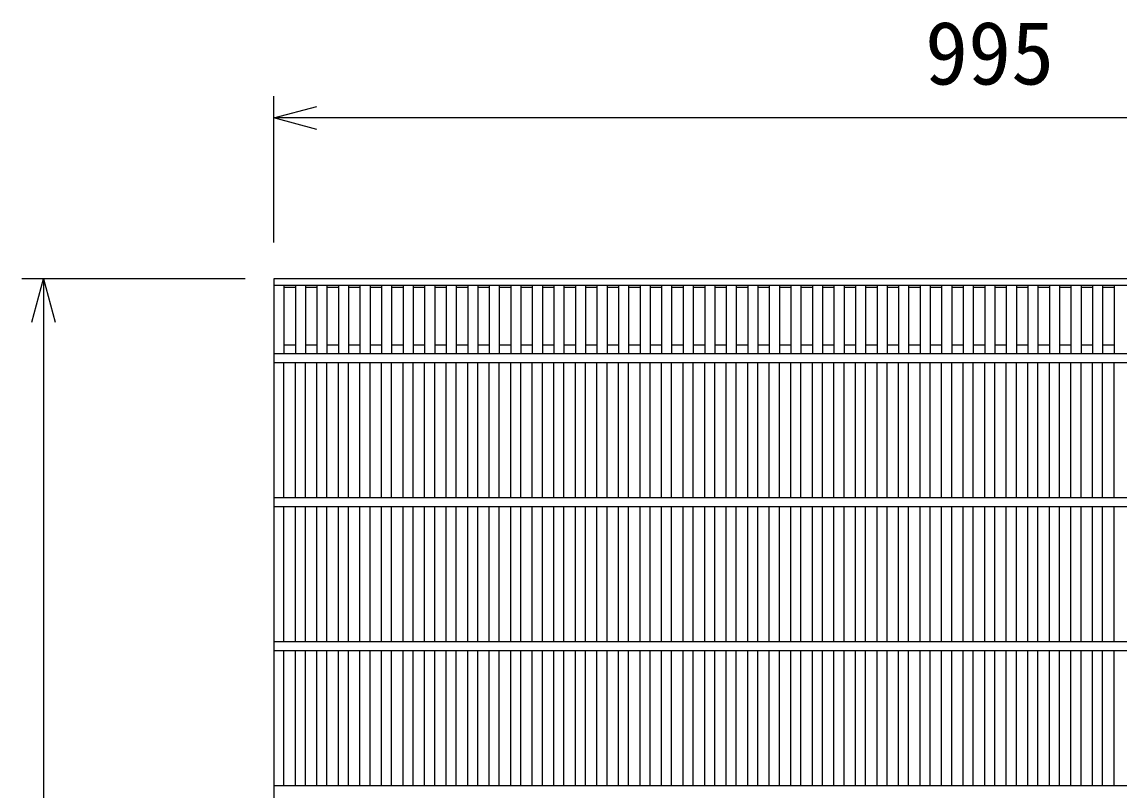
# Model space of a CAD drawing. Units: millimetres, scale not verified. Extents: x -33600 to 33600, y -11880 to 11880.
# Drawn here: x -18186 to -17424, y -7014 to -6481 of the extents above; entities that cross this region are included whole.
import ezdxf
from ezdxf.enums import TextEntityAlignment as Align

# ---------------------------------------------------------------- set-up
doc = ezdxf.new("R2010")
doc.units = ezdxf.units.MM
doc.header["$LTSCALE"] = 40
doc.layers.add('0-0_DIM', color=7, linetype='Continuous', lineweight=25)
doc.layers.add('0-2_HATCH', color=6, linetype='Continuous', lineweight=25)
doc.styles.add('ＭＳ ゴシック', font='')
doc.styles.get('ＭＳ ゴシック').set_extended_font_data('MS Gothic')

msp = doc.modelspace()

# ---------------------------------------------------------------- linework, layer by layer
at = {"layer": '0-0_DIM'}
for p, q in [((-18010.84, -6633.78), (-18010.84, -6532.19)), ((-17015.84, -6547.19), (-18010.84, -6547.19)), ((-18030.84, -6659), (-18185.84, -6659)), ((-18170.84, -6659), (-18170.84, -7369))]:
    msp.add_line(p, q, dxfattribs=at)
for points in [[(-17980.84, -6555.23), (-18010.84, -6547.19), (-17980.84, -6539.15)], [(-18178.88, -6689), (-18170.84, -6659), (-18162.8, -6689)]]:
    msp.add_lwpolyline(points, dxfattribs=at)
at = {"layer": '0-2_HATCH'}
for p, q in [((-18010.84, -6659), (-18010.84, -7369)), ((-17015.84, -6659), (-18010.84, -6659)), ((-17015.84, -6663.5), (-18010.84, -6663.5)), ((-18003.84, -6663.5), (-18003.84, -6711)), ((-17995.87, -6665), (-18003.84, -6665)), ((-17995.87, -6663.5), (-17995.87, -6711)), ((-17988.87, -6663.5), (-17988.87, -6711)), ((-17980.9, -6665), (-17988.87, -6665)), ((-17980.9, -6663.5), (-17980.9, -6711)), ((-17973.9, -6663.5), (-17973.9, -6711)), ((-17965.93, -6665), (-17973.9, -6665)), ((-17965.93, -6663.5), (-17965.93, -6711)), ((-17958.93, -6663.5), (-17958.93, -6711)), ((-17950.96, -6665), (-17958.93, -6665)), ((-17950.96, -6663.5), (-17950.96, -6711)), ((-17943.96, -6663.5), (-17943.96, -6711)), ((-17935.99, -6665), (-17943.96, -6665)), ((-17935.99, -6663.5), (-17935.99, -6711)), ((-17928.99, -6663.5), (-17928.99, -6711)), ((-17921.02, -6665), (-17928.99, -6665)), ((-17921.02, -6663.5), (-17921.02, -6711)), ((-17914.02, -6663.5), (-17914.02, -6711)), ((-17906.05, -6665), (-17914.02, -6665)), ((-17906.05, -6663.5), (-17906.05, -6711)), ((-17899.05, -6663.5), (-17899.05, -6711)), ((-17891.08, -6665), (-17899.05, -6665)), ((-17891.08, -6663.5), (-17891.08, -6711)), ((-17884.08, -6663.5), (-17884.08, -6711)), ((-17876.11, -6665), (-17884.08, -6665)), ((-17876.11, -6663.5), (-17876.11, -6711)), ((-17869.11, -6663.5), (-17869.11, -6711)), ((-17861.14, -6665), (-17869.11, -6665)), ((-17861.14, -6663.5), (-17861.14, -6711)), ((-17854.14, -6663.5), (-17854.14, -6711)), ((-17846.18, -6665), (-17854.14, -6665)), ((-17846.18, -6663.5), (-17846.18, -6711)), ((-17839.18, -6663.5), (-17839.18, -6711)), ((-17831.21, -6665), (-17839.18, -6665)), ((-17831.21, -6663.5), (-17831.21, -6711)), ((-17824.21, -6663.5), (-17824.21, -6711)), ((-17816.24, -6665), (-17824.21, -6665)), ((-17816.24, -6663.5), (-17816.24, -6711)), ((-17809.24, -6663.5), (-17809.24, -6711)), ((-17801.27, -6665), (-17809.24, -6665)), ((-17801.27, -6663.5), (-17801.27, -6711)), ((-17794.27, -6663.5), (-17794.27, -6711)), ((-17786.3, -6665), (-17794.27, -6665)), ((-17786.3, -6663.5), (-17786.3, -6711)), ((-17779.3, -6663.5), (-17779.3, -6711)), ((-17771.33, -6665), (-17779.3, -6665)), ((-17771.33, -6663.5), (-17771.33, -6711)), ((-17764.33, -6663.5), (-17764.33, -6711)), ((-17756.36, -6665), (-17764.33, -6665)), ((-17756.36, -6663.5), (-17756.36, -6711)), ((-17749.36, -6663.5), (-17749.36, -6711)), ((-17741.39, -6665), (-17749.36, -6665)), ((-17741.39, -6663.5), (-17741.39, -6711)), ((-17734.39, -6663.5), (-17734.39, -6711)), ((-17726.42, -6665), (-17734.39, -6665)), ((-17726.42, -6663.5), (-17726.42, -6711)), ((-17719.42, -6663.5), (-17719.42, -6711)), ((-17711.45, -6665), (-17719.42, -6665)), ((-17711.45, -6663.5), (-17711.45, -6711)), ((-17704.45, -6663.5), (-17704.45, -6711)), ((-17696.48, -6665), (-17704.45, -6665)), ((-17696.48, -6663.5), (-17696.48, -6711)), ((-17689.48, -6663.5), (-17689.48, -6711)), ((-17681.51, -6665), (-17689.48, -6665)), ((-17681.51, -6663.5), (-17681.51, -6711)), ((-17674.51, -6663.5), (-17674.51, -6711)), ((-17666.54, -6665), (-17674.51, -6665)), ((-17666.54, -6663.5), (-17666.54, -6711)), ((-17659.54, -6663.5), (-17659.54, -6711)), ((-17651.57, -6665), (-17659.54, -6665)), ((-17651.57, -6663.5), (-17651.57, -6711)), ((-17644.57, -6663.5), (-17644.57, -6711)), ((-17636.6, -6665), (-17644.57, -6665)), ((-17636.6, -6663.5), (-17636.6, -6711)), ((-17629.6, -6663.5), (-17629.6, -6711)), ((-17621.63, -6665), (-17629.6, -6665)), ((-17621.63, -6663.5), (-17621.63, -6711)), ((-17614.63, -6663.5), (-17614.63, -6711)), ((-17606.66, -6665), (-17614.63, -6665)), ((-17606.66, -6663.5), (-17606.66, -6711)), ((-17599.66, -6663.5), (-17599.66, -6711)), ((-17591.69, -6665), (-17599.66, -6665)), ((-17591.69, -6663.5), (-17591.69, -6711)), ((-17584.69, -6663.5), (-17584.69, -6711)), ((-17576.72, -6665), (-17584.69, -6665)), ((-17576.72, -6663.5), (-17576.72, -6711)), ((-17569.72, -6663.5), (-17569.72, -6711)), ((-17561.75, -6665), (-17569.72, -6665)), ((-17561.75, -6663.5), (-17561.75, -6711)), ((-17554.75, -6663.5), (-17554.75, -6711)), ((-17546.78, -6665), (-17554.75, -6665)), ((-17546.78, -6663.5), (-17546.78, -6711)), ((-17539.78, -6663.5), (-17539.78, -6711)), ((-17531.81, -6665), (-17539.78, -6665)), ((-17531.81, -6663.5), (-17531.81, -6711)), ((-17524.81, -6663.5), (-17524.81, -6711)), ((-17516.84, -6665), (-17524.81, -6665)), ((-17516.84, -6663.5), (-17516.84, -6711)), ((-17509.84, -6663.5), (-17509.84, -6711)), ((-17501.87, -6665), (-17509.84, -6665)), ((-17501.87, -6663.5), (-17501.87, -6711)), ((-17494.87, -6663.5), (-17494.87, -6711)), ((-17486.9, -6665), (-17494.87, -6665)), ((-17486.9, -6663.5), (-17486.9, -6711)), ((-17479.9, -6663.5), (-17479.9, -6711)), ((-17471.93, -6665), (-17479.9, -6665)), ((-17471.93, -6663.5), (-17471.93, -6711)), ((-17464.93, -6663.5), (-17464.93, -6711)), ((-17456.96, -6665), (-17464.93, -6665)), ((-17456.96, -6663.5), (-17456.96, -6711)), ((-17449.96, -6663.5), (-17449.96, -6711)), ((-17441.99, -6665), (-17449.96, -6665)), ((-17441.99, -6663.5), (-17441.99, -6711)), ((-17434.99, -6663.5), (-17434.99, -6711)), ((-17427.02, -6665), (-17434.99, -6665)), ((-17427.02, -6663.5), (-17427.02, -6711)), ((-17995.87, -6705), (-18003.84, -6705)), ((-17980.9, -6705), (-17988.87, -6705)), ((-17965.93, -6705), (-17973.9, -6705)), ((-17950.96, -6705), (-17958.93, -6705)), ((-17935.99, -6705), (-17943.96, -6705)), ((-17921.02, -6705), (-17928.99, -6705)), ((-17906.05, -6705), (-17914.02, -6705)), ((-17891.08, -6705), (-17899.05, -6705)), ((-17876.11, -6705), (-17884.08, -6705)), ((-17861.14, -6705), (-17869.11, -6705)), ((-17846.18, -6705), (-17854.14, -6705)), ((-17831.21, -6705), (-17839.18, -6705)), ((-17816.24, -6705), (-17824.21, -6705)), ((-17801.27, -6705), (-17809.24, -6705)), ((-17786.3, -6705), (-17794.27, -6705)), ((-17771.33, -6705), (-17779.3, -6705)), ((-17756.36, -6705), (-17764.33, -6705)), ((-17741.39, -6705), (-17749.36, -6705)), ((-17726.42, -6705), (-17734.39, -6705)), ((-17711.45, -6705), (-17719.42, -6705)), ((-17696.48, -6705), (-17704.45, -6705)), ((-17681.51, -6705), (-17689.48, -6705)), ((-17666.54, -6705), (-17674.51, -6705)), ((-17651.57, -6705), (-17659.54, -6705)), ((-17636.6, -6705), (-17644.57, -6705)), ((-17621.63, -6705), (-17629.6, -6705)), ((-17606.66, -6705), (-17614.63, -6705)), ((-17591.69, -6705), (-17599.66, -6705)), ((-17576.72, -6705), (-17584.69, -6705)), ((-17561.75, -6705), (-17569.72, -6705)), ((-17546.78, -6705), (-17554.75, -6705)), ((-17531.81, -6705), (-17539.78, -6705)), ((-17516.84, -6705), (-17524.81, -6705)), ((-17501.87, -6705), (-17509.84, -6705)), ((-17486.9, -6705), (-17494.87, -6705)), ((-17471.93, -6705), (-17479.9, -6705)), ((-17456.96, -6705), (-17464.93, -6705)), ((-17441.99, -6705), (-17449.96, -6705)), ((-17427.02, -6705), (-17434.99, -6705)), ((-17015.84, -6711), (-18010.84, -6711)), ((-18010.84, -6717), (-17015.84, -6717)), ((-18003.84, -6811), (-18003.84, -6717)), ((-17995.87, -6811), (-17995.87, -6717)), ((-17988.87, -6811), (-17988.87, -6717)), ((-17980.9, -6811), (-17980.9, -6717)), ((-17973.9, -6811), (-17973.9, -6717)), ((-17965.93, -6811), (-17965.93, -6717)), ((-17958.93, -6811), (-17958.93, -6717)), ((-17950.96, -6811), (-17950.96, -6717)), ((-17943.96, -6811), (-17943.96, -6717)), ((-17935.99, -6811), (-17935.99, -6717)), ((-17928.99, -6811), (-17928.99, -6717)), ((-17921.02, -6811), (-17921.02, -6717)), ((-17914.02, -6811), (-17914.02, -6717)), ((-17906.05, -6811), (-17906.05, -6717)), ((-17899.05, -6811), (-17899.05, -6717)), ((-17891.08, -6811), (-17891.08, -6717)), ((-17884.08, -6811), (-17884.08, -6717)), ((-17876.11, -6811), (-17876.11, -6717)), ((-17869.11, -6811), (-17869.11, -6717)), ((-17861.14, -6811), (-17861.14, -6717)), ((-17854.14, -6811), (-17854.14, -6717)), ((-17846.18, -6811), (-17846.18, -6717)), ((-17839.18, -6811), (-17839.18, -6717)), ((-17831.21, -6811), (-17831.21, -6717)), ((-17824.21, -6811), (-17824.21, -6717)), ((-17816.24, -6811), (-17816.24, -6717)), ((-17809.24, -6811), (-17809.24, -6717)), ((-17801.27, -6811), (-17801.27, -6717)), ((-17794.27, -6811), (-17794.27, -6717)), ((-17786.3, -6811), (-17786.3, -6717)), ((-17779.3, -6811), (-17779.3, -6717)), ((-17771.33, -6811), (-17771.33, -6717)), ((-17764.33, -6811), (-17764.33, -6717)), ((-17756.36, -6811), (-17756.36, -6717)), ((-17749.36, -6811), (-17749.36, -6717)), ((-17741.39, -6811), (-17741.39, -6717)), ((-17734.39, -6811), (-17734.39, -6717)), ((-17726.42, -6811), (-17726.42, -6717)), ((-17719.42, -6811), (-17719.42, -6717)), ((-17711.45, -6811), (-17711.45, -6717)), ((-17704.45, -6811), (-17704.45, -6717)), ((-17696.48, -6811), (-17696.48, -6717)), ((-17689.48, -6811), (-17689.48, -6717)), ((-17681.51, -6811), (-17681.51, -6717)), ((-17674.51, -6811), (-17674.51, -6717)), ((-17666.54, -6811), (-17666.54, -6717)), ((-17659.54, -6811), (-17659.54, -6717)), ((-17651.57, -6811), (-17651.57, -6717)), ((-17644.57, -6811), (-17644.57, -6717)), ((-17636.6, -6811), (-17636.6, -6717)), ((-17629.6, -6811), (-17629.6, -6717)), ((-17621.63, -6811), (-17621.63, -6717)), ((-17614.63, -6811), (-17614.63, -6717)), ((-17606.66, -6811), (-17606.66, -6717)), ((-17599.66, -6811), (-17599.66, -6717)), ((-17591.69, -6811), (-17591.69, -6717)), ((-17584.69, -6811), (-17584.69, -6717)), ((-17576.72, -6811), (-17576.72, -6717)), ((-17569.72, -6811), (-17569.72, -6717)), ((-17561.75, -6811), (-17561.75, -6717)), ((-17554.75, -6811), (-17554.75, -6717)), ((-17546.78, -6811), (-17546.78, -6717)), ((-17539.78, -6811), (-17539.78, -6717)), ((-17531.81, -6811), (-17531.81, -6717)), ((-17524.81, -6811), (-17524.81, -6717)), ((-17516.84, -6811), (-17516.84, -6717)), ((-17509.84, -6811), (-17509.84, -6717)), ((-17501.87, -6811), (-17501.87, -6717)), ((-17494.87, -6811), (-17494.87, -6717)), ((-17486.9, -6811), (-17486.9, -6717)), ((-17479.9, -6811), (-17479.9, -6717)), ((-17471.93, -6811), (-17471.93, -6717)), ((-17464.93, -6811), (-17464.93, -6717)), ((-17456.96, -6811), (-17456.96, -6717)), ((-17449.96, -6811), (-17449.96, -6717)), ((-17441.99, -6811), (-17441.99, -6717)), ((-17434.99, -6811), (-17434.99, -6717)), ((-17427.02, -6811), (-17427.02, -6717)), ((-17015.84, -6811), (-18010.84, -6811)), ((-18010.84, -6817), (-17015.84, -6817)), ((-18003.84, -6911), (-18003.84, -6817)), ((-17995.87, -6911), (-17995.87, -6817)), ((-17988.87, -6911), (-17988.87, -6817)), ((-17980.9, -6911), (-17980.9, -6817)), ((-17973.9, -6911), (-17973.9, -6817)), ((-17965.93, -6911), (-17965.93, -6817)), ((-17958.93, -6911), (-17958.93, -6817)), ((-17950.96, -6911), (-17950.96, -6817)), ((-17943.96, -6911), (-17943.96, -6817)), ((-17935.99, -6911), (-17935.99, -6817)), ((-17928.99, -6911), (-17928.99, -6817)), ((-17921.02, -6911), (-17921.02, -6817)), ((-17914.02, -6911), (-17914.02, -6817)), ((-17906.05, -6911), (-17906.05, -6817)), ((-17899.05, -6911), (-17899.05, -6817)), ((-17891.08, -6911), (-17891.08, -6817)), ((-17884.08, -6911), (-17884.08, -6817)), ((-17876.11, -6911), (-17876.11, -6817)), ((-17869.11, -6911), (-17869.11, -6817)), ((-17861.14, -6911), (-17861.14, -6817)), ((-17854.14, -6911), (-17854.14, -6817)), ((-17846.18, -6911), (-17846.18, -6817)), ((-17839.18, -6911), (-17839.18, -6817)), ((-17831.21, -6911), (-17831.21, -6817)), ((-17824.21, -6911), (-17824.21, -6817)), ((-17816.24, -6911), (-17816.24, -6817)), ((-17809.24, -6911), (-17809.24, -6817)), ((-17801.27, -6911), (-17801.27, -6817)), ((-17794.27, -6911), (-17794.27, -6817)), ((-17786.3, -6911), (-17786.3, -6817)), ((-17779.3, -6911), (-17779.3, -6817)), ((-17771.33, -6911), (-17771.33, -6817)), ((-17764.33, -6911), (-17764.33, -6817)), ((-17756.36, -6911), (-17756.36, -6817)), ((-17749.36, -6911), (-17749.36, -6817)), ((-17741.39, -6911), (-17741.39, -6817)), ((-17734.39, -6911), (-17734.39, -6817)), ((-17726.42, -6911), (-17726.42, -6817)), ((-17719.42, -6911), (-17719.42, -6817)), ((-17711.45, -6911), (-17711.45, -6817)), ((-17704.45, -6911), (-17704.45, -6817)), ((-17696.48, -6911), (-17696.48, -6817)), ((-17689.48, -6911), (-17689.48, -6817)), ((-17681.51, -6911), (-17681.51, -6817)), ((-17674.51, -6911), (-17674.51, -6817)), ((-17666.54, -6911), (-17666.54, -6817)), ((-17659.54, -6911), (-17659.54, -6817)), ((-17651.57, -6911), (-17651.57, -6817)), ((-17644.57, -6911), (-17644.57, -6817)), ((-17636.6, -6911), (-17636.6, -6817)), ((-17629.6, -6911), (-17629.6, -6817)), ((-17621.63, -6911), (-17621.63, -6817)), ((-17614.63, -6911), (-17614.63, -6817)), ((-17606.66, -6911), (-17606.66, -6817)), ((-17599.66, -6911), (-17599.66, -6817)), ((-17591.69, -6911), (-17591.69, -6817)), ((-17584.69, -6911), (-17584.69, -6817)), ((-17576.72, -6911), (-17576.72, -6817)), ((-17569.72, -6911), (-17569.72, -6817)), ((-17561.75, -6911), (-17561.75, -6817)), ((-17554.75, -6911), (-17554.75, -6817)), ((-17546.78, -6911), (-17546.78, -6817)), ((-17539.78, -6911), (-17539.78, -6817)), ((-17531.81, -6911), (-17531.81, -6817)), ((-17524.81, -6911), (-17524.81, -6817)), ((-17516.84, -6911), (-17516.84, -6817)), ((-17509.84, -6911), (-17509.84, -6817)), ((-17501.87, -6911), (-17501.87, -6817)), ((-17494.87, -6911), (-17494.87, -6817)), ((-17486.9, -6911), (-17486.9, -6817)), ((-17479.9, -6911), (-17479.9, -6817)), ((-17471.93, -6911), (-17471.93, -6817)), ((-17464.93, -6911), (-17464.93, -6817)), ((-17456.96, -6911), (-17456.96, -6817)), ((-17449.96, -6911), (-17449.96, -6817)), ((-17441.99, -6911), (-17441.99, -6817)), ((-17434.99, -6911), (-17434.99, -6817)), ((-17427.02, -6911), (-17427.02, -6817)), ((-17015.84, -6911), (-18010.84, -6911)), ((-18010.84, -6917), (-17015.84, -6917)), ((-18003.84, -7011), (-18003.84, -6917)), ((-17995.87, -7011), (-17995.87, -6917)), ((-17988.87, -7011), (-17988.87, -6917)), ((-17980.9, -7011), (-17980.9, -6917)), ((-17973.9, -7011), (-17973.9, -6917)), ((-17965.93, -7011), (-17965.93, -6917)), ((-17958.93, -7011), (-17958.93, -6917)), ((-17950.96, -7011), (-17950.96, -6917)), ((-17943.96, -7011), (-17943.96, -6917)), ((-17935.99, -7011), (-17935.99, -6917)), ((-17928.99, -7011), (-17928.99, -6917)), ((-17921.02, -7011), (-17921.02, -6917)), ((-17914.02, -7011), (-17914.02, -6917)), ((-17906.05, -7011), (-17906.05, -6917)), ((-17899.05, -7011), (-17899.05, -6917)), ((-17891.08, -7011), (-17891.08, -6917)), ((-17884.08, -7011), (-17884.08, -6917)), ((-17876.11, -7011), (-17876.11, -6917)), ((-17869.11, -7011), (-17869.11, -6917)), ((-17861.14, -7011), (-17861.14, -6917)), ((-17854.14, -7011), (-17854.14, -6917)), ((-17846.18, -7011), (-17846.18, -6917)), ((-17839.18, -7011), (-17839.18, -6917)), ((-17831.21, -7011), (-17831.21, -6917)), ((-17824.21, -7011), (-17824.21, -6917)), ((-17816.24, -7011), (-17816.24, -6917)), ((-17809.24, -7011), (-17809.24, -6917)), ((-17801.27, -7011), (-17801.27, -6917)), ((-17794.27, -7011), (-17794.27, -6917)), ((-17786.3, -7011), (-17786.3, -6917)), ((-17779.3, -7011), (-17779.3, -6917)), ((-17771.33, -7011), (-17771.33, -6917)), ((-17764.33, -7011), (-17764.33, -6917)), ((-17756.36, -7011), (-17756.36, -6917)), ((-17749.36, -7011), (-17749.36, -6917)), ((-17741.39, -7011), (-17741.39, -6917)), ((-17734.39, -7011), (-17734.39, -6917)), ((-17726.42, -7011), (-17726.42, -6917)), ((-17719.42, -7011), (-17719.42, -6917)), ((-17711.45, -7011), (-17711.45, -6917)), ((-17704.45, -7011), (-17704.45, -6917)), ((-17696.48, -7011), (-17696.48, -6917)), ((-17689.48, -7011), (-17689.48, -6917)), ((-17681.51, -7011), (-17681.51, -6917)), ((-17674.51, -7011), (-17674.51, -6917)), ((-17666.54, -7011), (-17666.54, -6917)), ((-17659.54, -7011), (-17659.54, -6917)), ((-17651.57, -7011), (-17651.57, -6917)), ((-17644.57, -7011), (-17644.57, -6917)), ((-17636.6, -7011), (-17636.6, -6917)), ((-17629.6, -7011), (-17629.6, -6917)), ((-17621.63, -7011), (-17621.63, -6917)), ((-17614.63, -7011), (-17614.63, -6917)), ((-17606.66, -7011), (-17606.66, -6917)), ((-17599.66, -7011), (-17599.66, -6917)), ((-17591.69, -7011), (-17591.69, -6917)), ((-17584.69, -7011), (-17584.69, -6917)), ((-17576.72, -7011), (-17576.72, -6917)), ((-17569.72, -7011), (-17569.72, -6917)), ((-17561.75, -7011), (-17561.75, -6917)), ((-17554.75, -7011), (-17554.75, -6917)), ((-17546.78, -7011), (-17546.78, -6917)), ((-17539.78, -7011), (-17539.78, -6917)), ((-17531.81, -7011), (-17531.81, -6917)), ((-17524.81, -7011), (-17524.81, -6917)), ((-17516.84, -7011), (-17516.84, -6917)), ((-17509.84, -7011), (-17509.84, -6917)), ((-17501.87, -7011), (-17501.87, -6917)), ((-17494.87, -7011), (-17494.87, -6917)), ((-17486.9, -7011), (-17486.9, -6917)), ((-17479.9, -7011), (-17479.9, -6917)), ((-17471.93, -7011), (-17471.93, -6917)), ((-17464.93, -7011), (-17464.93, -6917)), ((-17456.96, -7011), (-17456.96, -6917)), ((-17449.96, -7011), (-17449.96, -6917)), ((-17441.99, -7011), (-17441.99, -6917)), ((-17434.99, -7011), (-17434.99, -6917)), ((-17427.02, -7011), (-17427.02, -6917)), ((-17015.84, -7011), (-18010.84, -7011))]:
    msp.add_line(p, q, dxfattribs=at)

# ---------------------------------------------------------------- texts
at = {"layer": '0-0_DIM', "style": 'ＭＳ ゴシック'}
msp.add_text('995', height=43.99, dxfattribs=at).set_placement((-17558.34, -6537.19), align=Align.BOTTOM_LEFT)

doc.saveas('drawing.dxf')
